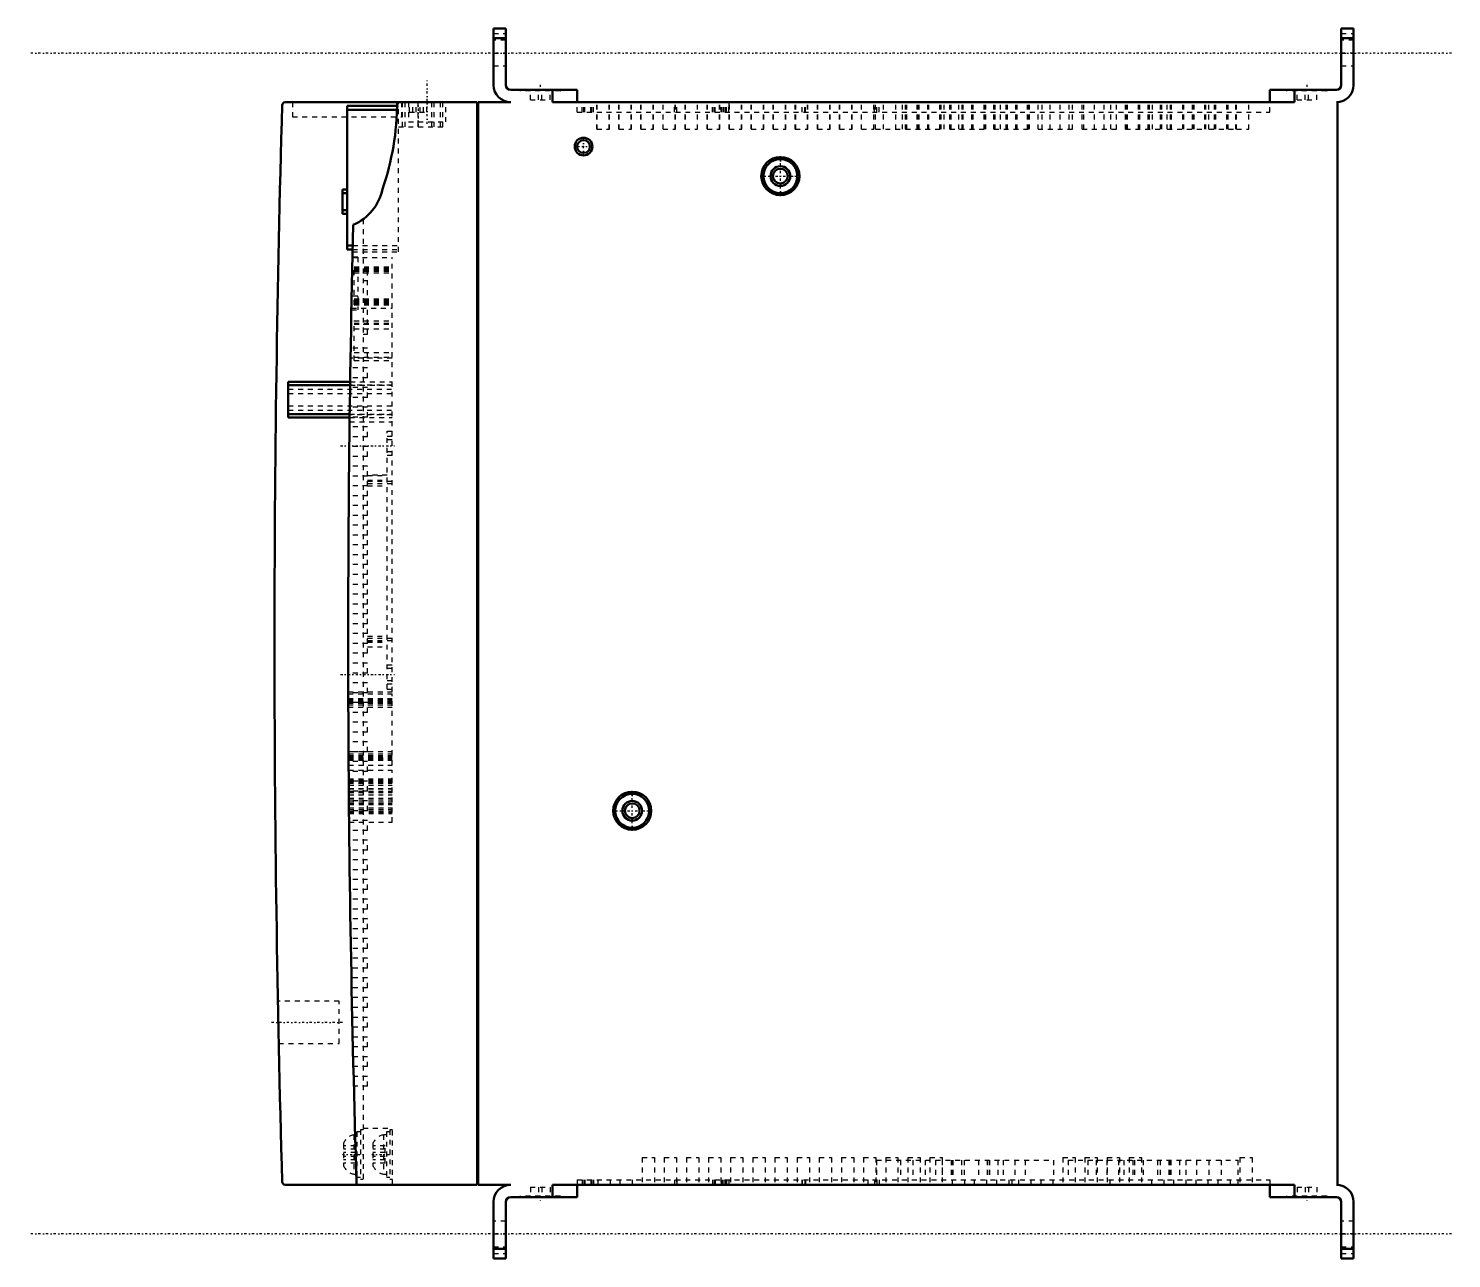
# Model space of a CAD drawing. Header units: millimetres. Extents: x 0 to 449, y 0 to 561.
# Drawn here: x 159.8 to 449, y 311.4 to 561.4 of the extents above; entities that cross this region are included whole.
import ezdxf

# ---------------------------------------------------------------- set-up
doc = ezdxf.new("R2010")
doc.units = ezdxf.units.MM
doc.linetypes.add('Center', pattern=[1.5, 0.45, -0.5, 0.05, -0.5])
doc.linetypes.add('Dashed', pattern=[2, 1, -1])
for name, color, linetype, lineweight in [('AM_4', 7, 'Continuous', 50), ('AM_6', 2, 'Continuous', 35), ('AM_7', 7, 'Center', 25), ('AM_9', 6, 'Dashed', 25)]:
    doc.layers.add(name, color=color, linetype=linetype, lineweight=lineweight)

# ---------------------------------------------------------------- blocks, each defined once
blk = doc.blocks.new('4_MFDLNA3SF_2_in_MFDLNA3SF_1100')
at = {"layer": 'AM_4'}
for p, q in [((254.26, 549.87), (254.26, 561.37)), ((254.26, 561.37), (256.76, 561.37)), ((256.76, 561.37), (256.76, 549.87)), ((426.56, 549.87), (426.56, 561.37)), ((426.56, 561.37), (429.06, 561.37)), ((429.06, 561.37), (429.06, 549.87)), ((254.26, 559.37), (256.76, 559.37)), ((426.56, 559.37), (429.06, 559.37)), ((271.26, 548.87), (257.76, 548.87)), ((266.26, 548.87), (266.26, 546.37)), ((271.26, 548.87), (271.26, 546.37)), ((425.56, 548.87), (412.06, 548.87)), ((412.06, 548.87), (412.06, 546.37)), ((417.06, 548.87), (417.06, 546.37)), ((250.96, 546.37), (211.91, 546.37)), ((224.52, 516.47), (224.52, 545.61)), ((224.52, 545.61), (234.68, 545.61)), ((224.52, 544.81), (234.66, 544.81)), ((250.96, 546.37), (250.96, 326.37)), ((257.76, 546.37), (251.16, 546.37)), ((251.16, 546.37), (251.16, 326.37)), ((417.06, 546.37), (266.26, 546.37)), ((425.76, 546.37), (425.56, 546.37)), ((425.76, 326.37), (425.76, 546.37)), ((223.59, 528.67), (224.52, 528.67)), ((223.59, 523.67), (223.59, 528.67)), ((223.59, 527.87), (224.52, 527.87)), ((223.59, 524.47), (224.52, 524.47)), ((223.59, 523.67), (224.52, 523.67)), ((251.16, 524.37), (250.96, 524.37)), ((224.52, 517.27), (225.66, 517.27)), ((224.52, 516.47), (225.65, 516.47)), ((212.56, 489.57), (225.13, 489.57)), ((212.56, 482.27), (212.56, 489.57)), ((212.56, 488.87), (225.12, 488.87)), ((250.96, 489.57), (251.16, 489.57)), ((250.96, 488.87), (251.16, 488.87)), ((212.56, 482.97), (225.04, 482.97)), ((250.96, 482.97), (251.16, 482.97)), ((212.56, 482.27), (225.03, 482.27)), ((250.96, 482.27), (251.16, 482.27)), ((224.85, 406.84), (224.84, 408.84)), ((251.16, 348.37), (250.96, 348.37)), ((211.91, 326.37), (250.96, 326.37)), ((251.16, 326.37), (257.76, 326.37)), ((266.26, 326.37), (417.06, 326.37)), ((266.26, 323.87), (266.26, 326.37)), ((271.26, 323.87), (271.26, 326.37)), ((412.06, 323.87), (412.06, 326.37)), ((417.06, 323.87), (417.06, 326.37)), ((425.56, 326.37), (425.76, 326.37)), ((254.26, 311.37), (254.26, 322.87)), ((256.76, 322.87), (256.76, 311.37)), ((271.26, 323.87), (257.76, 323.87)), ((425.56, 323.87), (412.06, 323.87)), ((426.56, 311.37), (426.56, 322.87)), ((429.06, 322.87), (429.06, 311.37)), ((254.26, 313.37), (256.76, 313.37)), ((426.56, 313.37), (429.06, 313.37)), ((254.26, 311.37), (256.76, 311.37)), ((426.56, 311.37), (429.06, 311.37))]:
    blk.add_line(p, q, dxfattribs=at)
for centre, radius in [((272.56, 537.37), 1.8), ((272.56, 537.37), 1.3), ((312.56, 531.37), 3.87), ((312.56, 531.37), 3.45), ((312.56, 531.37), 2), ((312.56, 531.37), 1.5), ((282.46, 402.37), 3.87), ((282.46, 402.37), 3.45), ((282.46, 402.37), 2), ((282.46, 402.37), 1.5)]:
    blk.add_circle(centre, radius, dxfattribs=at)
for centre, radius, start, end in [((257.76, 549.87), 3.5, 180, 270), ((257.76, 549.87), 1, 180, 270), ((425.56, 549.87), 3.5, 270, 0), ((425.56, 549.87), 1, 270, 0), ((4060.42, 436.37), 3850.66, 178.37171, 181.62829), ((211.91, 545.77), 0.6, 90, 178.3716), ((179.69, 546.61), 55, 340.9871, 359.7521), ((221.89, 530.68), 10, 292.8011, 348.5172), ((3724.46, 436.37), 3499.73, 178.60678, 181.79799), ((211.91, 326.97), 0.6, 181.6283, 270), ((226.65, 326.57), 0.2, 181.798, 270), ((257.76, 322.87), 3.5, 90, 180), ((425.56, 322.87), 3.5, 0, 90), ((257.76, 322.87), 1, 90, 180), ((425.56, 322.87), 1, 0, 90)]:
    blk.add_arc(centre, radius, start, end, dxfattribs=at)
at = {"layer": 'AM_7'}
for p, q in [((448.96, 556.37), (159.76, 556.37)), ((240.79, 541.97), (240.79, 550.77)), ((263.76, 549.93), (263.76, 548.61)), ((419.56, 549.93), (419.56, 548.61)), ((238.96, 546.62), (238.96, 541.12)), ((272.56, 535.48), (272.56, 539.26)), ((270.67, 537.37), (274.45, 537.37)), ((312.56, 527.31), (312.56, 535.43)), ((308.5, 531.37), (316.62, 531.37)), ((223.16, 476.57), (234.16, 476.57)), ((223.16, 430.07), (234.16, 430.07)), ((282.46, 398.31), (282.46, 406.43)), ((278.4, 402.37), (286.52, 402.37)), ((223.55, 359.37), (208.97, 359.37)), ((223.56, 332.52), (227.96, 332.52)), ((229.56, 332.52), (233.96, 332.52)), ((263.76, 324.13), (263.76, 322.81)), ((419.56, 324.13), (419.56, 322.81)), ((448.96, 316.37), (159.76, 316.37))]:
    blk.add_line(p, q, dxfattribs=at)
at = {"layer": 'AM_9'}
for p, q in [((254.26, 560.37), (256.76, 560.37)), ((256.76, 558.97), (254.26, 558.97)), ((426.56, 560.37), (429.06, 560.37)), ((429.06, 558.97), (426.56, 558.97)), ((254.26, 556.37), (256.76, 556.37)), ((426.56, 556.37), (429.06, 556.37)), ((254.26, 553.77), (256.76, 553.77)), ((426.56, 553.77), (429.06, 553.77)), ((259.46, 548.87), (259.76, 548.67)), ((259.76, 548.87), (259.76, 548.67)), ((267.76, 548.67), (259.76, 548.67)), ((261.76, 546.87), (261.76, 548.87)), ((261.76, 546.87), (265.76, 546.87)), ((263.41, 546.87), (263.41, 548.87)), ((264.11, 546.87), (264.11, 548.87)), ((265.76, 546.87), (265.76, 548.87)), ((267.76, 548.67), (267.76, 548.87)), ((267.76, 548.67), (268.06, 548.87)), ((415.26, 548.87), (415.56, 548.67)), ((415.56, 548.87), (415.56, 548.67)), ((423.56, 548.67), (415.56, 548.67)), ((417.56, 546.87), (417.56, 548.87)), ((417.56, 546.87), (421.56, 546.87)), ((419.21, 546.87), (419.21, 548.87)), ((419.91, 546.87), (419.91, 548.87)), ((421.56, 546.87), (421.56, 548.87)), ((423.56, 548.67), (423.56, 548.87)), ((423.56, 548.67), (423.86, 548.87)), ((213.4, 546.37), (213.4, 543.42)), ((234.66, 544.81), (234.96, 544.81)), ((234.68, 545.61), (234.96, 545.61)), ((234.96, 515.97), (234.96, 546.37)), ((235.59, 546.37), (235.59, 543.42)), ((235.71, 546.37), (235.71, 541.37)), ((236.21, 546.37), (236.21, 541.37)), ((236.99, 546.37), (236.99, 542.37)), ((237.21, 544.37), (237.21, 546.37)), ((237.21, 544.37), (240.71, 544.37)), ((237.86, 544.37), (237.86, 546.37)), ((238.56, 544.37), (238.56, 546.37)), ((238.94, 541.37), (238.94, 546.37)), ((238.96, 541.37), (238.96, 546.37)), ((239.36, 544.37), (239.36, 546.37)), ((240.06, 544.37), (240.06, 546.37)), ((240.71, 544.37), (240.71, 546.37)), ((241.71, 541.37), (241.71, 546.37)), ((242.21, 541.37), (242.21, 546.37)), ((243.46, 541.37), (243.46, 546.37)), ((243.96, 541.37), (243.96, 546.37)), ((244.59, 542.37), (244.59, 546.37)), ((271.26, 544.37), (271.26, 546.37)), ((271.26, 544.37), (412.06, 544.37)), ((272.25, 544.37), (272.25, 546.37)), ((272.59, 544.37), (272.59, 546.37)), ((272.79, 544.37), (272.79, 546.37)), ((274.02, 544.37), (274.02, 546.37)), ((274.22, 544.37), (274.22, 546.37)), ((274.57, 544.37), (274.57, 546.37)), ((275.26, 540.87), (275.26, 546.37)), ((275.32, 540.87), (275.32, 546.37)), ((277.76, 540.87), (277.76, 546.37)), ((277.82, 540.87), (277.82, 546.37)), ((279.74, 540.87), (279.74, 546.37)), ((279.8, 540.87), (279.8, 546.37)), ((282.24, 540.87), (282.24, 546.37)), ((282.3, 540.87), (282.3, 546.37)), ((284.22, 540.87), (284.22, 546.37)), ((284.29, 540.87), (284.29, 546.37)), ((286.72, 540.87), (286.72, 546.37)), ((286.79, 540.87), (286.79, 546.37)), ((288.71, 540.87), (288.71, 546.37)), ((288.77, 540.87), (288.77, 546.37)), ((291.04, 544.37), (291.04, 546.37)), ((291.21, 540.87), (291.21, 546.37)), ((291.27, 540.87), (291.27, 546.37)), ((291.54, 544.37), (291.54, 546.37)), ((293.19, 540.87), (293.19, 546.37)), ((293.25, 540.87), (293.25, 546.37)), ((295.69, 540.87), (295.69, 546.37)), ((295.75, 540.87), (295.75, 546.37)), ((297.67, 540.87), (297.67, 546.37)), ((297.73, 540.87), (297.73, 546.37)), ((298.75, 544.37), (298.75, 546.37)), ((299.09, 544.37), (299.09, 546.37)), ((299.29, 544.37), (299.29, 546.37)), ((300.17, 540.87), (300.17, 546.37)), ((300.23, 540.87), (300.23, 546.37)), ((300.52, 544.37), (300.52, 546.37)), ((300.72, 544.37), (300.72, 546.37)), ((301.07, 544.37), (301.07, 546.37)), ((301.42, 544.37), (301.42, 546.37)), ((301.61, 544.37), (301.61, 546.37)), ((302.11, 546.37), (302.11, 544.37)), ((302.11, 544.37), (302.11, 546.37)), ((302.16, 540.87), (302.16, 546.37)), ((302.22, 540.87), (302.22, 546.37)), ((304.66, 540.87), (304.66, 546.37)), ((304.72, 540.87), (304.72, 546.37)), ((306.64, 540.87), (306.64, 546.37)), ((306.7, 540.87), (306.7, 546.37)), ((309.14, 540.87), (309.14, 546.37)), ((309.2, 540.87), (309.2, 546.37)), ((311.12, 540.87), (311.12, 546.37)), ((311.18, 540.87), (311.18, 546.37)), ((313.62, 540.87), (313.62, 546.37)), ((313.68, 540.87), (313.68, 546.37)), ((315.6, 540.87), (315.6, 546.37)), ((315.67, 540.87), (315.67, 546.37)), ((317.01, 544.37), (317.01, 546.37)), ((317.01, 544.37), (317.01, 546.37)), ((317.51, 544.37), (317.51, 546.37)), ((317.7, 544.37), (317.7, 546.37)), ((318.1, 540.87), (318.1, 546.37)), ((318.17, 540.87), (318.17, 546.37)), ((320.09, 540.87), (320.09, 546.37)), ((320.15, 540.87), (320.15, 546.37)), ((322.59, 540.87), (322.59, 546.37)), ((322.65, 540.87), (322.65, 546.37)), ((324.57, 540.87), (324.57, 546.37)), ((324.63, 540.87), (324.63, 546.37)), ((327.07, 540.87), (327.07, 546.37)), ((327.13, 540.87), (327.13, 546.37)), ((329.05, 540.87), (329.05, 546.37)), ((331.55, 540.87), (331.55, 546.37)), ((331.67, 544.37), (331.67, 546.37)), ((331.9, 540.87), (331.9, 546.37)), ((332.17, 544.37), (332.17, 546.37)), ((332.62, 544.37), (332.62, 546.37)), ((333.54, 540.87), (333.54, 546.37)), ((336.04, 540.87), (336.04, 546.37)), ((337.4, 540.87), (337.4, 546.37)), ((338.02, 540.87), (338.02, 546.37)), ((338.27, 540.87), (338.27, 546.37)), ((340.37, 540.87), (340.37, 546.37)), ((340.52, 540.87), (340.52, 546.37)), ((340.77, 540.87), (340.77, 546.37)), ((342.5, 540.87), (342.5, 546.37)), ((342.75, 540.87), (342.75, 546.37)), ((345, 540.87), (345, 546.37)), ((345.25, 540.87), (345.25, 546.37)), ((345.87, 540.87), (345.87, 546.37)), ((346.99, 540.87), (346.99, 546.37)), ((347.24, 540.87), (347.24, 546.37)), ((348.84, 540.87), (348.84, 546.37)), ((349.49, 540.87), (349.49, 546.37)), ((349.74, 540.87), (349.74, 546.37)), ((351.47, 540.87), (351.47, 546.37)), ((351.72, 540.87), (351.72, 546.37)), ((353.97, 540.87), (353.97, 546.37)), ((354.22, 540.87), (354.22, 546.37)), ((354.34, 540.87), (354.34, 546.37)), ((355.95, 540.87), (355.95, 546.37)), ((356.2, 540.87), (356.2, 546.37)), ((357.31, 540.87), (357.31, 546.37)), ((358.45, 540.87), (358.45, 546.37)), ((358.7, 540.87), (358.7, 546.37)), ((360.43, 540.87), (360.43, 546.37)), ((360.68, 540.87), (360.68, 546.37)), ((362.81, 540.87), (362.81, 546.37)), ((362.93, 540.87), (362.93, 546.37)), ((363.18, 540.87), (363.18, 546.37)), ((364.92, 540.87), (364.92, 546.37)), ((365.78, 540.87), (365.78, 546.37)), ((367.42, 540.87), (367.42, 546.37)), ((369.4, 540.87), (369.4, 546.37)), ((371.28, 540.87), (371.28, 546.37)), ((371.9, 540.87), (371.9, 546.37)), ((373.88, 540.87), (373.88, 546.37)), ((374.24, 540.87), (374.24, 546.37)), ((376.38, 540.87), (376.38, 546.37)), ((378.37, 540.87), (378.37, 546.37)), ((379.74, 540.87), (379.74, 546.37)), ((380.87, 540.87), (380.87, 546.37)), ((382.71, 540.87), (382.71, 546.37)), ((382.85, 540.87), (382.85, 546.37)), ((383.1, 540.87), (383.1, 546.37)), ((385.35, 540.87), (385.35, 546.37)), ((385.6, 540.87), (385.6, 546.37)), ((387.33, 540.87), (387.33, 546.37)), ((387.58, 540.87), (387.58, 546.37)), ((388.21, 540.87), (388.21, 546.37)), ((389.83, 540.87), (389.83, 546.37)), ((390.08, 540.87), (390.08, 546.37)), ((391.18, 540.87), (391.18, 546.37)), ((391.82, 540.87), (391.82, 546.37)), ((392.07, 540.87), (392.07, 546.37)), ((394.32, 540.87), (394.32, 546.37)), ((394.57, 540.87), (394.57, 546.37)), ((396.3, 540.87), (396.3, 546.37)), ((396.55, 540.87), (396.55, 546.37)), ((396.68, 540.87), (396.68, 546.37)), ((398.8, 540.87), (398.8, 546.37)), ((399.05, 540.87), (399.05, 546.37)), ((399.65, 540.87), (399.65, 546.37)), ((400.78, 540.87), (400.78, 546.37)), ((401.03, 540.87), (401.03, 546.37)), ((403.28, 540.87), (403.28, 546.37)), ((403.53, 540.87), (403.53, 546.37)), ((405.15, 540.87), (405.15, 546.37)), ((405.26, 540.87), (405.26, 546.37)), ((407.76, 540.87), (407.76, 546.37)), ((412.06, 544.37), (412.06, 546.37)), ((213.4, 543.42), (235.59, 543.42)), ((234.96, 541.37), (243.96, 541.37)), ((236.99, 542.37), (244.59, 542.37)), ((275.26, 540.87), (277.82, 540.87)), ((279.74, 540.87), (282.3, 540.87)), ((284.22, 540.87), (286.79, 540.87)), ((288.71, 540.87), (291.27, 540.87)), ((293.19, 540.87), (295.75, 540.87)), ((297.67, 540.87), (300.23, 540.87)), ((302.16, 540.87), (304.72, 540.87)), ((306.64, 540.87), (309.2, 540.87)), ((311.12, 540.87), (313.68, 540.87)), ((315.6, 540.87), (318.17, 540.87)), ((320.09, 540.87), (322.65, 540.87)), ((324.57, 540.87), (327.13, 540.87)), ((329.05, 540.87), (331.55, 540.87)), ((331.9, 540.87), (337.4, 540.87)), ((338.02, 540.87), (345.87, 540.87)), ((346.99, 540.87), (354.34, 540.87)), ((355.95, 540.87), (363.18, 540.87)), ((364.92, 540.87), (371.9, 540.87)), ((373.88, 540.87), (380.87, 540.87)), ((382.71, 540.87), (390.08, 540.87)), ((391.18, 540.87), (399.05, 540.87)), ((399.65, 540.87), (405.15, 540.87)), ((405.26, 540.87), (407.76, 540.87)), ((227.76, 522.58), (227.76, 326.37)), ((226.66, 514.89), (225.61, 514.89)), ((225.61, 514.85), (233.66, 514.85)), ((225.66, 517.27), (225.63, 515.97)), ((225.63, 515.97), (234.96, 515.97)), ((225.65, 516.47), (234.96, 516.47)), ((225.66, 517.27), (234.96, 517.27)), ((226.66, 514.89), (226.66, 504.18)), ((233.66, 426.55), (233.66, 514.85)), ((225.96, 512.92), (233.66, 512.92)), ((225.96, 505.22), (225.96, 512.92)), ((225.96, 512.71), (233.66, 512.71)), ((225.96, 512.52), (233.66, 512.52)), ((225.96, 512.51), (233.66, 512.51)), ((225.96, 512.43), (233.66, 512.43)), ((225.96, 512.42), (233.66, 512.42)), ((225.96, 512.22), (233.66, 512.22)), ((225.96, 512.22), (233.66, 512.22)), ((225.96, 512.02), (233.66, 512.02)), ((228.66, 512.06), (227.76, 512.06)), ((228.66, 499.19), (228.66, 512.06)), ((225.96, 511.72), (233.66, 511.72)), ((225.96, 511.69), (233.66, 511.69)), ((228.66, 510.06), (227.76, 510.06)), ((226.66, 506.98), (225.44, 506.98)), ((225.96, 506.42), (233.66, 506.42)), ((225.96, 506.12), (233.66, 506.12)), ((225.39, 504.5), (233.66, 504.5)), ((225.39, 504.18), (226.66, 504.18)), ((225.96, 505.92), (233.66, 505.92)), ((225.96, 505.91), (233.66, 505.91)), ((225.96, 505.72), (233.66, 505.72)), ((225.96, 505.71), (233.66, 505.71)), ((225.96, 505.63), (233.66, 505.63)), ((225.96, 505.62), (233.66, 505.62)), ((225.96, 505.42), (233.66, 505.42)), ((225.96, 505.22), (233.66, 505.22)), ((225.96, 501.98), (233.66, 501.98)), ((225.96, 493.87), (225.96, 501.98)), ((225.96, 501.48), (233.66, 501.48)), ((225.96, 501.28), (233.66, 501.28)), ((225.96, 500.33), (233.66, 500.33)), ((228.66, 501.19), (227.76, 501.19)), ((228.66, 499.19), (227.76, 499.19)), ((228.66, 496.39), (225.24, 496.39)), ((225.96, 495.52), (233.66, 495.52)), ((225.96, 494.57), (233.66, 494.57)), ((228.66, 494.37), (228.66, 496.39)), ((228.66, 492.39), (225.18, 492.39)), ((233.66, 494.37), (225.21, 494.37)), ((225.96, 493.87), (233.66, 493.87)), ((228.66, 490.37), (228.66, 492.39)), ((212.56, 488.92), (233.66, 488.92)), ((225.12, 488.87), (233.66, 488.87)), ((225.13, 489.57), (233.66, 489.57)), ((228.66, 490.37), (225.15, 490.37)), ((212.56, 488.07), (233.66, 488.07)), ((212.56, 487.17), (233.66, 487.17)), ((228.66, 486.37), (225.09, 486.37)), ((228.66, 488.39), (225.12, 488.39)), ((228.66, 486.37), (228.66, 488.39)), ((212.56, 484.67), (233.66, 484.67)), ((212.56, 483.77), (233.66, 483.77)), ((225.04, 482.97), (233.66, 482.97)), ((228.66, 484.39), (225.06, 484.39)), ((228.66, 482.37), (228.66, 484.39)), ((212.56, 482.92), (233.66, 482.92)), ((228.66, 480.39), (225.01, 480.39)), ((225.02, 481.4), (233.66, 481.4)), ((228.66, 482.37), (225.03, 482.37)), ((225.03, 482.27), (233.66, 482.27)), ((228.66, 478.37), (228.66, 480.39)), ((228.66, 478.37), (224.98, 478.37)), ((232.66, 479.52), (233.66, 479.52)), ((232.66, 427.12), (232.66, 479.52)), ((233.66, 478.47), (232.66, 478.47)), ((233.66, 477.77), (232.66, 477.77)), ((228.66, 474.37), (224.93, 474.37)), ((228.66, 476.39), (224.96, 476.39)), ((228.66, 474.37), (228.66, 476.39)), ((232.66, 475.37), (233.66, 475.37)), ((232.66, 474.67), (233.66, 474.67)), ((228.66, 472.39), (224.91, 472.39)), ((228.66, 434.37), (228.66, 472.39)), ((228.66, 470.37), (224.89, 470.37)), ((232.66, 470.56), (228.66, 470.56)), ((228.66, 470.53), (232.66, 470.53)), ((228.66, 469.56), (232.66, 469.56)), ((228.66, 469.38), (233.66, 469.38)), ((228.66, 469.35), (232.66, 469.35)), ((228.66, 468.88), (233.66, 468.88)), ((228.66, 466.37), (224.86, 466.37)), ((228.66, 468.39), (224.88, 468.39)), ((228.66, 468.39), (232.66, 468.39)), ((228.66, 464.39), (224.84, 464.39)), ((228.66, 460.39), (224.81, 460.39)), ((228.66, 462.37), (224.83, 462.37)), ((228.66, 458.37), (224.8, 458.37)), ((228.66, 454.37), (224.77, 454.37)), ((228.66, 456.39), (224.79, 456.39)), ((228.66, 452.39), (224.77, 452.39)), ((228.66, 448.39), (224.75, 448.39)), ((228.66, 450.37), (224.76, 450.37)), ((228.66, 446.37), (224.74, 446.37)), ((228.66, 444.39), (224.74, 444.39)), ((228.66, 442.37), (224.73, 442.37)), ((228.66, 440.39), (224.73, 440.39)), ((228.66, 438.37), (224.73, 438.37)), ((228.66, 437.85), (232.66, 437.85)), ((228.66, 437.48), (233.66, 437.48)), ((228.66, 436.98), (233.66, 436.98)), ((228.66, 436.88), (232.66, 436.88)), ((228.66, 436.39), (224.73, 436.39)), ((228.66, 434.37), (224.73, 434.37)), ((228.66, 436.67), (232.66, 436.67)), ((228.66, 435.71), (232.66, 435.71)), ((228.66, 435.67), (232.66, 435.67)), ((228.66, 432.39), (224.73, 432.39)), ((228.66, 430.37), (228.66, 432.39)), ((233.66, 431.97), (232.66, 431.97)), ((233.66, 431.27), (232.66, 431.27)), ((228.66, 430.37), (224.73, 430.37)), ((228.66, 428.39), (224.74, 428.39)), ((228.66, 426.37), (228.66, 428.39)), ((232.66, 428.87), (233.66, 428.87)), ((232.66, 428.17), (233.66, 428.17)), ((224.74, 426.55), (233.66, 426.55)), ((228.66, 426.37), (224.74, 426.37)), ((224.74, 426.17), (233.66, 426.17)), ((224.75, 425.17), (233.66, 425.17)), ((232.66, 427.12), (233.66, 427.12)), ((233.66, 411.67), (233.66, 426.17)), ((224.75, 424.97), (233.66, 424.97)), ((224.75, 424.72), (233.66, 424.72)), ((224.75, 423.92), (224.75, 424.72)), ((224.75, 424.47), (233.66, 424.47)), ((228.66, 424.39), (224.75, 424.39)), ((224.75, 424.22), (233.66, 424.22)), ((224.75, 423.92), (233.66, 423.92)), ((224.75, 423.42), (233.66, 423.42)), ((228.66, 422.37), (224.76, 422.37)), ((228.66, 422.37), (228.66, 424.39)), ((228.66, 420.39), (224.77, 420.39)), ((228.66, 418.37), (228.66, 420.39)), ((228.66, 418.37), (224.77, 418.37)), ((228.66, 416.39), (224.79, 416.39)), ((224.8, 414.42), (233.66, 414.42)), ((228.66, 414.37), (224.8, 414.37)), ((224.81, 413.12), (224.8, 413.92)), ((224.8, 413.92), (233.66, 413.92)), ((224.8, 413.62), (233.66, 413.62)), ((228.66, 414.37), (228.66, 416.39)), ((224.8, 413.37), (233.66, 413.37)), ((224.81, 413.12), (233.66, 413.12)), ((224.81, 412.87), (233.66, 412.87)), ((224.81, 412.67), (233.66, 412.67)), ((228.66, 412.39), (224.81, 412.39)), ((224.82, 411.67), (233.66, 411.67)), ((228.66, 410.37), (228.66, 412.39)), ((224.82, 410.62), (233.66, 410.62)), ((228.66, 410.37), (224.83, 410.37)), ((224.84, 408.84), (233.66, 408.84)), ((224.84, 408.62), (233.66, 408.62)), ((224.84, 408.48), (233.66, 408.48)), ((228.66, 408.39), (224.84, 408.39)), ((224.84, 408.37), (233.66, 408.37)), ((224.84, 408.12), (233.66, 408.12)), ((224.84, 408.04), (233.66, 408.04)), ((224.84, 408), (233.66, 408)), ((228.66, 406.37), (228.66, 408.39)), ((233.66, 400.07), (233.66, 410.62)), ((224.85, 407.57), (233.66, 407.57)), ((224.85, 406.89), (233.66, 406.89)), ((224.85, 406.84), (233.66, 406.84)), ((224.86, 406.09), (224.85, 406.84)), ((228.66, 406.37), (224.86, 406.37)), ((224.86, 406.37), (233.66, 406.37)), ((224.86, 406.09), (233.66, 406.09)), ((224.86, 405.61), (233.66, 405.61)), ((224.87, 404.92), (233.66, 404.92)), ((224.88, 403.84), (224.87, 404.6)), ((224.87, 404.6), (233.66, 404.6)), ((228.66, 404.39), (224.87, 404.39)), ((224.88, 404.17), (233.66, 404.17)), ((224.88, 403.84), (233.66, 403.84)), ((224.88, 403.64), (233.66, 403.64)), ((224.89, 402.97), (233.66, 402.97)), ((224.89, 402.64), (233.66, 402.64)), ((224.89, 402.57), (233.66, 402.57)), ((224.89, 402.54), (233.66, 402.54)), ((228.66, 402.37), (224.89, 402.37)), ((224.9, 401.84), (224.9, 402.21)), ((224.9, 402.21), (233.66, 402.21)), ((224.9, 402.17), (233.66, 402.17)), ((224.9, 402.07), (233.66, 402.07)), ((228.66, 402.37), (228.66, 404.39)), ((224.9, 401.84), (233.66, 401.84)), ((228.66, 400.39), (224.91, 400.39)), ((224.92, 400.07), (233.66, 400.07)), ((228.66, 398.37), (228.66, 400.39)), ((228.66, 398.37), (224.93, 398.37)), ((228.66, 396.39), (224.96, 396.39)), ((228.66, 394.37), (228.66, 396.39)), ((228.66, 394.37), (224.98, 394.37)), ((228.66, 392.39), (225, 392.39)), ((228.66, 390.37), (228.66, 392.39)), ((228.66, 390.37), (225.03, 390.37)), ((228.66, 388.39), (225.06, 388.39)), ((228.66, 386.37), (228.66, 388.39)), ((228.66, 386.37), (225.09, 386.37)), ((228.66, 384.39), (225.11, 384.39)), ((228.66, 382.37), (225.15, 382.37)), ((228.66, 382.37), (228.66, 384.39)), ((228.66, 380.39), (225.18, 380.39)), ((228.66, 378.37), (228.66, 380.39)), ((228.66, 378.37), (225.21, 378.37)), ((228.66, 376.39), (225.24, 376.39)), ((228.66, 374.37), (228.66, 376.39)), ((228.66, 374.37), (225.28, 374.37)), ((228.66, 372.39), (225.31, 372.39)), ((228.66, 370.37), (225.35, 370.37)), ((228.66, 370.37), (228.66, 372.39)), ((228.66, 368.39), (225.39, 368.39)), ((228.66, 366.37), (228.66, 368.39)), ((228.66, 366.37), (225.43, 366.37)), ((222.89, 363.67), (210.44, 363.67)), ((222.89, 355.07), (222.89, 363.67)), ((228.66, 364.39), (225.47, 364.39)), ((228.66, 362.37), (225.51, 362.37)), ((228.66, 362.37), (228.66, 364.39)), ((228.66, 360.39), (225.55, 360.39)), ((228.66, 358.37), (228.66, 360.39)), ((228.66, 358.37), (225.6, 358.37)), ((228.66, 356.39), (225.64, 356.39)), ((228.66, 354.37), (228.66, 356.39)), ((210.61, 355.07), (222.89, 355.07)), ((228.66, 354.37), (225.69, 354.37)), ((228.66, 352.39), (225.74, 352.39)), ((228.66, 350.37), (225.79, 350.37)), ((228.66, 350.37), (228.66, 352.39)), ((228.66, 348.39), (225.83, 348.39)), ((228.66, 346.37), (228.66, 348.39)), ((228.66, 346.37), (225.89, 346.37)), ((226.51, 336.52), (225.91, 336.52)), ((225.91, 336.52), (225.91, 328.52)), ((227.21, 337.12), (226.51, 337.12)), ((226.51, 337.12), (226.51, 327.92)), ((227.76, 337.52), (227.21, 337.52)), ((227.21, 337.52), (227.21, 327.52)), ((227.76, 337.86), (233.76, 337.86)), ((232.51, 336.52), (231.91, 336.52)), ((231.91, 336.52), (231.91, 328.52)), ((233.21, 337.12), (232.51, 337.12)), ((232.51, 337.12), (232.51, 327.92)), ((233.76, 337.52), (233.21, 337.52)), ((233.21, 337.52), (233.21, 327.52)), ((233.76, 326.37), (233.76, 337.86)), ((223.76, 334.77), (223.76, 330.27)), ((226.26, 334.27), (223.76, 334.27)), ((226.26, 333.62), (223.76, 333.62)), ((226.26, 332.92), (223.76, 332.92)), ((226.26, 330.77), (226.26, 334.27)), ((229.76, 334.77), (229.76, 330.27)), ((232.26, 334.27), (229.76, 334.27)), ((232.26, 333.62), (229.76, 333.62)), ((232.26, 332.92), (229.76, 332.92)), ((232.26, 330.77), (232.26, 334.27)), ((226.26, 332.12), (223.76, 332.12)), ((226.26, 331.42), (223.76, 331.42)), ((226.26, 330.77), (223.76, 330.77)), ((232.26, 332.12), (229.76, 332.12)), ((232.26, 331.42), (229.76, 331.42)), ((232.26, 330.77), (229.76, 330.77)), ((284.46, 331.87), (284.46, 326.37)), ((284.46, 331.87), (286.96, 331.87)), ((286.96, 331.87), (286.96, 326.37)), ((288.96, 331.87), (288.96, 326.37)), ((288.96, 331.87), (291.46, 331.87)), ((291.46, 331.87), (291.46, 326.37)), ((293.46, 331.87), (293.46, 326.37)), ((293.46, 331.87), (295.96, 331.87)), ((295.96, 331.87), (295.96, 326.37)), ((297.96, 331.87), (300.46, 331.87)), ((297.96, 331.87), (297.96, 326.37)), ((300.46, 331.87), (300.46, 326.37)), ((302.46, 331.87), (302.46, 326.37)), ((302.46, 331.87), (304.96, 331.87)), ((304.96, 331.87), (304.96, 326.37)), ((306.96, 331.87), (306.96, 326.37)), ((306.96, 331.87), (309.46, 331.87)), ((309.46, 331.87), (309.46, 326.37)), ((311.46, 331.87), (311.46, 326.37)), ((311.46, 331.87), (313.96, 331.87)), ((313.96, 331.87), (313.96, 326.37)), ((315.96, 331.87), (318.46, 331.87)), ((315.96, 331.87), (315.96, 326.37)), ((318.46, 331.87), (318.46, 326.37)), ((320.46, 331.87), (322.96, 331.87)), ((320.46, 331.87), (320.46, 326.37)), ((322.96, 331.87), (322.96, 326.37)), ((324.96, 331.87), (327.46, 331.87)), ((324.96, 331.87), (324.96, 326.37)), ((327.46, 331.87), (327.46, 326.37)), ((329.46, 331.87), (331.96, 331.87)), ((329.46, 331.87), (329.46, 326.37)), ((331.96, 331.87), (331.96, 326.37)), ((332.09, 331.37), (332.09, 327.37)), ((332.09, 331.37), (368.06, 331.37)), ((333.96, 331.87), (336.46, 331.87)), ((333.96, 331.87), (333.96, 326.37)), ((336.46, 331.87), (336.46, 326.37)), ((336.99, 331.37), (336.99, 327.37)), ((338.46, 331.87), (340.96, 331.87)), ((338.46, 331.87), (338.46, 326.37)), ((339.5, 331.37), (339.5, 327.37)), ((340.96, 331.87), (340.96, 326.37)), ((342, 331.37), (342, 327.37)), ((342.96, 331.87), (345.46, 331.87)), ((342.96, 331.87), (342.96, 326.37)), ((344.12, 331.37), (344.12, 327.37)), ((345.46, 331.87), (345.46, 326.37)), ((345.47, 331.37), (345.47, 327.37)), ((347.24, 331.37), (347.24, 327.37)), ((347.41, 331.37), (347.41, 327.37)), ((347.59, 331.37), (347.59, 327.37)), ((349.36, 331.37), (349.36, 327.37)), ((349.91, 331.37), (349.91, 327.37)), ((352.84, 331.37), (352.84, 327.37)), ((354.61, 331.37), (354.61, 327.37)), ((354.96, 331.37), (354.96, 327.37)), ((355.06, 331.37), (355.06, 327.37)), ((356.73, 331.37), (356.73, 327.37)), ((357.85, 331.37), (357.85, 327.37)), ((360.22, 331.37), (360.22, 327.37)), ((362.34, 331.37), (362.34, 327.37)), ((368.06, 331.37), (368.06, 327.37)), ((369.96, 331.87), (369.96, 326.37)), ((369.96, 331.87), (372.46, 331.87)), ((371.06, 331.37), (371.06, 327.37)), ((371.06, 331.37), (405.56, 331.37)), ((372.46, 331.87), (372.46, 326.37)), ((374.46, 331.87), (376.96, 331.87)), ((374.46, 331.87), (374.46, 326.37)), ((375.06, 331.37), (375.06, 327.37)), ((376.77, 331.37), (376.77, 327.37)), ((376.96, 331.87), (376.96, 326.37)), ((378.89, 331.37), (378.89, 327.37)), ((378.96, 331.87), (381.46, 331.87)), ((378.96, 331.87), (378.96, 326.37)), ((381.26, 331.37), (381.26, 327.37)), ((381.46, 331.87), (381.46, 326.37)), ((382.39, 331.37), (382.39, 327.37)), ((383.46, 331.87), (385.96, 331.87)), ((383.46, 331.87), (383.46, 326.37)), ((384.16, 331.37), (384.16, 327.37)), ((384.51, 331.37), (384.51, 327.37)), ((385.96, 331.87), (385.96, 326.37)), ((386.28, 331.37), (386.28, 327.37)), ((389.2, 331.37), (389.2, 327.37)), ((389.75, 331.37), (389.75, 327.37)), ((391.52, 331.37), (391.52, 327.37)), ((391.71, 331.37), (391.71, 327.37)), ((391.88, 331.37), (391.88, 327.37)), ((393.65, 331.37), (393.65, 327.37)), ((394.99, 331.37), (394.99, 327.37)), ((397.11, 331.37), (397.11, 327.37)), ((399.62, 331.37), (399.62, 327.37)), ((402.12, 331.37), (402.12, 327.37)), ((405.56, 331.37), (405.56, 326.37)), ((405.96, 331.87), (405.96, 326.37)), ((405.96, 331.87), (408.46, 331.87)), ((408.46, 331.87), (408.46, 326.37)), ((225.91, 328.52), (226.51, 328.52)), ((226.51, 327.92), (227.21, 327.92)), ((227.21, 327.52), (227.76, 327.52)), ((231.91, 328.52), (232.51, 328.52)), ((232.51, 327.92), (233.21, 327.92)), ((233.21, 327.52), (233.76, 327.52)), ((271.26, 327.37), (412.06, 327.37)), ((271.26, 327.37), (271.26, 326.37)), ((272.25, 327.37), (272.25, 326.37)), ((272.59, 327.37), (272.59, 326.37)), ((272.79, 327.37), (272.79, 326.37)), ((274.02, 327.37), (274.02, 326.37)), ((274.22, 327.37), (274.22, 326.37)), ((274.57, 327.37), (274.57, 326.37)), ((275.46, 327.37), (275.46, 326.37)), ((277.96, 327.37), (277.96, 326.37)), ((279.96, 327.37), (279.96, 326.37)), ((282.46, 327.37), (282.46, 326.37)), ((291.04, 327.37), (291.04, 326.37)), ((291.54, 327.37), (291.54, 326.37)), ((298.75, 327.37), (298.75, 326.37)), ((299.09, 327.37), (299.09, 326.37)), ((299.29, 327.37), (299.29, 326.37)), ((300.52, 327.37), (300.52, 326.37)), ((300.72, 327.37), (300.72, 326.37)), ((301.07, 327.37), (301.07, 326.37)), ((301.42, 327.37), (301.42, 326.37)), ((301.61, 327.37), (301.61, 326.37)), ((302.11, 327.37), (302.11, 326.37)), ((302.11, 327.37), (302.11, 326.37)), ((317.01, 326.37), (317.01, 327.37)), ((317.01, 327.37), (317.01, 326.37)), ((317.51, 327.37), (317.51, 326.37)), ((317.7, 327.37), (317.7, 326.37)), ((330.31, 327.37), (330.31, 326.37)), ((331.67, 327.37), (331.67, 326.37)), ((332.17, 327.37), (332.17, 326.37)), ((332.62, 327.37), (332.62, 326.37)), ((347.46, 327.37), (347.46, 326.37)), ((349.96, 327.37), (349.96, 326.37)), ((351.96, 327.37), (351.96, 326.37)), ((354.46, 327.37), (354.46, 326.37)), ((356.46, 327.37), (356.46, 326.37)), ((358.96, 327.37), (358.96, 326.37)), ((359.57, 327.37), (359.57, 326.37)), ((360.96, 327.37), (360.96, 326.37)), ((363.46, 327.37), (363.46, 326.37)), ((365.46, 327.37), (365.46, 326.37)), ((367.96, 327.37), (367.96, 326.37)), ((379.54, 327.37), (379.54, 326.37)), ((387.96, 327.37), (387.96, 326.37)), ((390.46, 327.37), (390.46, 326.37)), ((392.46, 327.37), (392.46, 326.37)), ((394.96, 327.37), (394.96, 326.37)), ((396.96, 327.37), (396.96, 326.37)), ((399.46, 327.37), (399.46, 326.37)), ((401.46, 327.37), (401.46, 326.37)), ((403.96, 327.37), (403.96, 326.37)), ((412.06, 327.37), (412.06, 326.37)), ((259.76, 324.07), (259.46, 323.87)), ((259.76, 324.07), (259.76, 323.87)), ((267.76, 324.07), (259.76, 324.07)), ((261.76, 325.87), (261.76, 323.87)), ((261.76, 325.87), (265.76, 325.87)), ((263.41, 325.87), (263.41, 323.87)), ((264.11, 325.87), (264.11, 323.87)), ((265.76, 325.87), (265.76, 323.87)), ((267.76, 323.87), (267.76, 324.07)), ((268.06, 323.87), (267.76, 324.07)), ((415.56, 324.07), (415.26, 323.87)), ((415.56, 324.07), (415.56, 323.87)), ((423.56, 324.07), (415.56, 324.07)), ((417.56, 325.87), (417.56, 323.87)), ((417.56, 325.87), (421.56, 325.87)), ((419.21, 325.87), (419.21, 323.87)), ((419.91, 325.87), (419.91, 323.87)), ((421.56, 325.87), (421.56, 323.87)), ((423.56, 323.87), (423.56, 324.07)), ((423.86, 323.87), (423.56, 324.07)), ((256.76, 318.97), (254.26, 318.97)), ((429.06, 318.97), (426.56, 318.97)), ((254.26, 316.37), (256.76, 316.37)), ((426.56, 316.37), (429.06, 316.37)), ((254.26, 313.77), (256.76, 313.77)), ((254.26, 312.37), (256.76, 312.37)), ((426.56, 313.77), (429.06, 313.77)), ((426.56, 312.37), (429.06, 312.37))]:
    blk.add_line(p, q, dxfattribs=at)
for centre, start, end in [((226.48, 333.62), 101.1096, 157.1783), ((232.48, 333.62), 101.1096, 157.1783), ((226.48, 331.41), 202.8217, 258.8904), ((232.48, 331.41), 202.8217, 258.8904)]:
    blk.add_arc(centre, 2.95, start, end, dxfattribs=at)
at = {"layer": 'AM_6', "flags": 8}
for tag, p in [('NN', (453.96, 561.37)), ('NT', (453.96, 560.87)), ('CNSORDERNO', (453.96, 558.87)), ('NB', (453.96, 560.37)), ('NBSYN', (453.96, 559.87)), ('LINA', (453.96, 559.37)), ('F', (453.96, 558.37)), ('MC', (453.96, 557.87)), ('COMPANY', (453.96, 556.37)), ('PSV', (453.96, 557.37)), ('ES', (453.96, 556.87))]:
    blk.add_attdef(tag, p, '', height=0.5, dxfattribs=at)
blk = doc.blocks.new('1_MFDLNA3SF_1100')
blk.add_blockref('4_MFDLNA3SF_2_in_MFDLNA3SF_1100', (0, 0))
at = {"layer": 'AM_6', "flags": 8}
for tag, p in [('NN', (453.96, 561.37)), ('NT', (453.96, 560.87)), ('CNSORDERNO', (453.96, 558.87)), ('NB', (453.96, 560.37)), ('NBSYN', (453.96, 559.87)), ('LINA', (453.96, 559.37)), ('F', (453.96, 558.37)), ('MC', (453.96, 557.87)), ('COMPANY', (453.96, 556.37)), ('PSV', (453.96, 557.37)), ('ES', (453.96, 556.87))]:
    blk.add_attdef(tag, p, '', height=0.5, dxfattribs=at)

msp = doc.modelspace()

# ---------------------------------------------------------------- block references
msp.add_blockref('1_MFDLNA3SF_1100', (0, 0))

doc.saveas('drawing.dxf')
